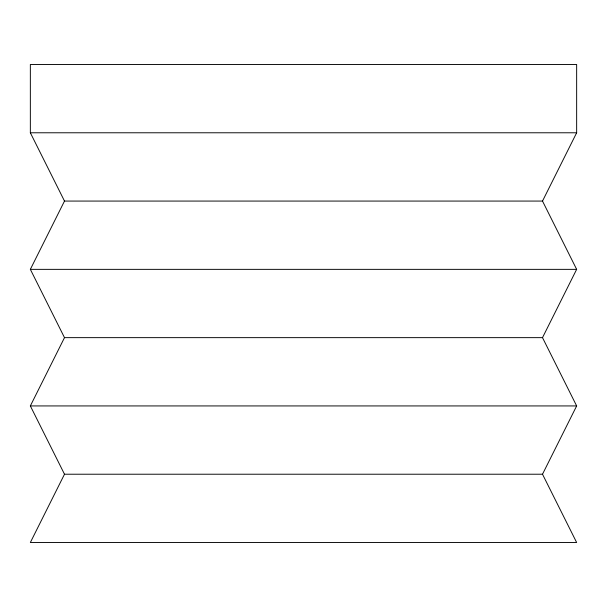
<?xml version="1.0" encoding="UTF-8"?>
<svg xmlns="http://www.w3.org/2000/svg" width="607" height="607" viewBox="0 0 607 607"><rect width="100%" height="100%" fill="white"/><g stroke="black" fill="none" stroke-linecap="round" stroke-linejoin="round"><path stroke-width="0.91" d="M30.35 269.356L64.494 201.069L30.35 132.781L30.35 64.494L576.65 64.494L576.65 132.781L542.506 201.069L576.65 269.356L542.506 337.644L576.65 405.931L542.506 474.219L576.65 542.506L30.35 542.506L64.494 474.219L30.35 405.931L64.494 337.644L30.35 269.356L576.65 269.356M30.35 132.781L576.65 132.781M64.494 201.069L542.506 201.069M64.494 337.644L542.506 337.644M30.35 405.931L576.65 405.931M64.494 474.219L542.506 474.219"/></g></svg>
